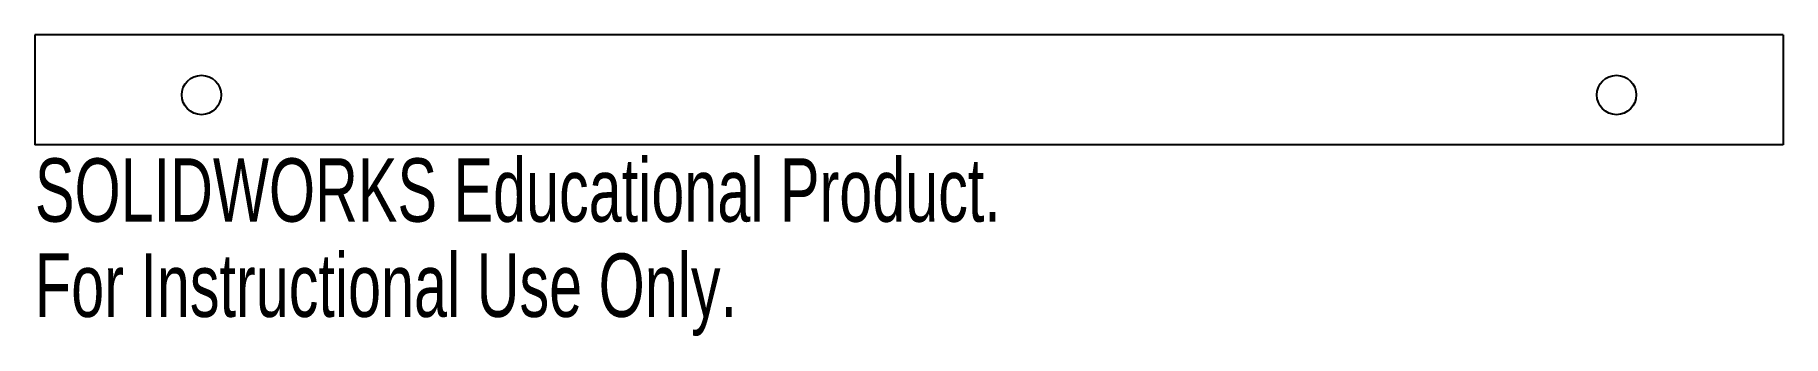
# Model space of a CAD drawing. Header units: inches. Extents: x -2.62 to 2.62, y -0.74 to 0.17.
import ezdxf

# ---------------------------------------------------------------- set-up
doc = ezdxf.new("R2010")
doc.units = ezdxf.units.IN
doc.header["$MEASUREMENT"] = 0
doc.styles.add('SLDTEXTSTYLE0', font='TXT', dxfattribs={"width": 0.7})

msp = doc.modelspace()

# ---------------------------------------------------------------- linework, layer by layer
at = {"color": 7, "linetype": 'Continuous', "lineweight": 25}
for p, q in [((-2.625, 0.165), (-2.625, -0.165)), ((2.625, 0.165), (-2.625, 0.165)), ((2.625, 0.165), (2.625, -0.165)), ((2.625, -0.165), (-2.625, -0.165))]:
    msp.add_line(p, q, dxfattribs=at)
for centre in [(-2.125, -0.015), (2.125, -0.015)]:
    msp.add_circle(centre, 0.0591, dxfattribs=at)

# ---------------------------------------------------------------- texts
at = {"color": 7, "linetype": 'Continuous', "char_height": 0.1903, "attachment_point": 1, "style": 'SLDTEXTSTYLE0'}
for s, insert in [('SOLIDWORKS Educational Product.', (-2.625, -0.2051)), ('For Instructional Use Only.', (-2.625, -0.4906))]:
    msp.add_mtext(s, dxfattribs=dict(at, insert=insert))

doc.saveas('drawing.dxf')
